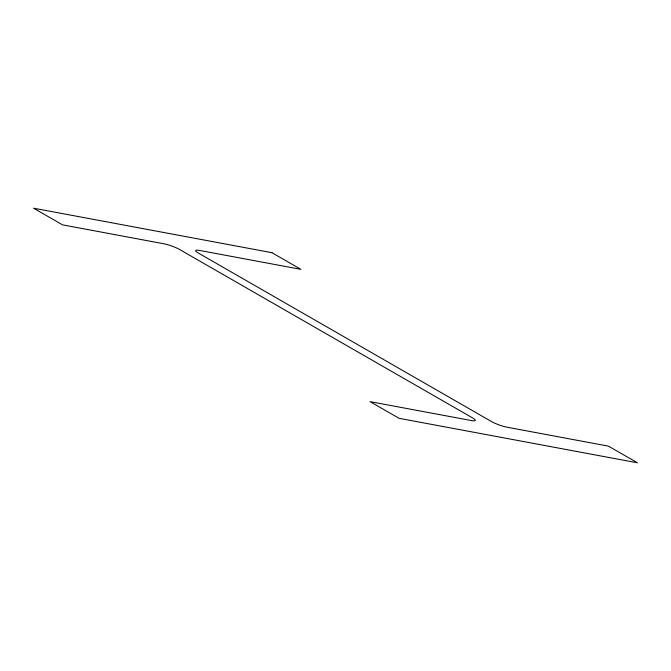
<?xml version="1.0" encoding="UTF-8"?>
<svg xmlns="http://www.w3.org/2000/svg" width="671" height="671" viewBox="0 0 671 671"><rect width="100%" height="100%" fill="white"/><g stroke="black" fill="none" stroke-linecap="round" stroke-linejoin="round"><path stroke-width="1.01" d="M271.923 252.682L33.55 208.195L62.554 224.86L164.034 243.808A11.81 2.013 20.1 0 1 179.711 249.562L472.644 417.958A11.81 2.013 20.1 0 1 471.554 420.583L370.073 401.644L399.077 418.318L637.45 462.805L608.446 446.14L506.966 427.192A11.81 2.013 20.1 0 1 491.289 421.438L198.356 253.042A11.81 2.013 20.1 0 1 199.446 250.417L300.927 269.356L271.923 252.682"/></g></svg>
